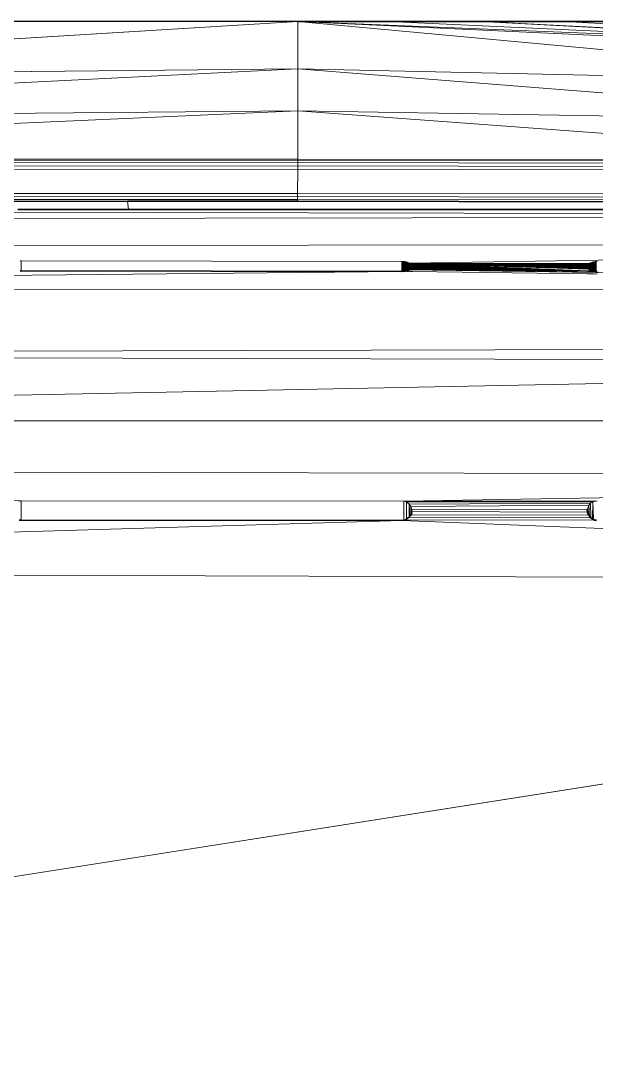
# Model space of a CAD drawing. Header units: inches. Extents: x 1 to 101, y 1 to 36.
# Drawn here: x 62.47 to 65.34, y 30.41 to 35.55 of the extents above; entities that cross this region are included whole.
import ezdxf

# ---------------------------------------------------------------- set-up
doc = ezdxf.new("R2010")
doc.units = ezdxf.units.IN
doc.header["$MEASUREMENT"] = 0
doc.layers.add('Default', color=7, linetype='Continuous')

msp = doc.modelspace()

# ---------------------------------------------------------------- linework, layer by layer
at = {"layer": 'Default', "color": 251, "lineweight": 0, "true_color": 0x4e4e4e, "transparency": 33554687}
for p, q in [((63.8477, 35.5434), (59.1807, 35.257)), ((59.9812, 35.5474), (63.8477, 35.5434))]:
    msp.add_line(p, q, dxfattribs=at).dxf.unprotected_set("ltscale", 0)
at = {"layer": 'Default', "color": 251, "lineweight": 0, "true_color": 0x4c4c4c, "transparency": 33554687}
for p, q in [((59.1807, 35.257), (63.8477, 35.5434)), ((63.8477, 35.5434), (63.8477, 35.3074)), ((63.8477, 35.3074), (63.8477, 35.5434)), ((63.8477, 35.5434), (67.2038, 35.2339)), ((63.8477, 35.3074), (59.1807, 35.257)), ((67.2038, 35.2339), (63.8477, 35.3074)), ((70.0622, 34.5734), (56.2908, 34.6049)), ((62.4521, 34.605), (63.0031, 34.605)), ((63.0031, 34.605), (68.8952, 34.6051))]:
    msp.add_line(p, q, dxfattribs=at).dxf.unprotected_set("ltscale", 0)
at = {"layer": 'Default', "color": 7, "lineweight": 35, "ltscale": 5.401311, "transparency": 33554687}
for p, q in [((63.8477, 35.5434), (59.9812, 35.5474)), ((63.8477, 35.5434), (64.3031, 35.5434)), ((64.3031, 35.5434), (64.7631, 35.5434)), ((64.7631, 35.5434), (65.1742, 35.5434)), ((65.1742, 35.5434), (65.4861, 35.5434)), ((62.9988, 34.6456), (63.8469, 34.6463)), ((63.8469, 34.6463), (67.1996, 34.6402)), ((61.0289, 34.644), (62.9988, 34.6456)), ((62.4521, 34.605), (63.0031, 34.605)), ((63.0031, 34.605), (68.8952, 34.6051)), ((62.4676, 34.2977), (62.4626, 34.2978)), ((64.3676, 34.2958), (62.4676, 34.2977)), ((64.3676, 34.2958), (64.3725, 34.2959)), ((64.3757, 34.2961), (64.3725, 34.2959)), ((64.3773, 34.2962), (64.3757, 34.2961)), ((64.3804, 34.2966), (64.3773, 34.2962)), ((64.3819, 34.2968), (64.3804, 34.2966)), ((64.3849, 34.2973), (64.3819, 34.2968)), ((64.3849, 34.2973), (64.387, 34.2977)), ((64.387, 34.2977), (64.3892, 34.2982)), ((64.3892, 34.2982), (64.3906, 34.2985)), ((64.3906, 34.2985), (64.3933, 34.2993)), ((64.3933, 34.2993), (64.3946, 34.2997)), ((64.3946, 34.2997), (64.3971, 34.3005)), ((64.3971, 34.3005), (64.3983, 34.301)), ((64.3983, 34.301), (64.4007, 34.302)), ((64.4023, 34.3028), (64.4007, 34.302)), ((64.4023, 34.3028), (64.404, 34.3036)), ((64.404, 34.3036), (64.405, 34.3041)), ((64.405, 34.3041), (64.407, 34.3053)), ((64.407, 34.3053), (64.4079, 34.3059)), ((64.4079, 34.3059), (64.4097, 34.3072)), ((64.4097, 34.3072), (64.412, 34.3091)), ((64.412, 34.3091), (64.4139, 34.3113)), ((64.4139, 34.3113), (64.4155, 34.3135)), ((64.4155, 34.3135), (64.4166, 34.3158)), ((64.4166, 34.3158), (64.4173, 34.3181)), ((64.4166, 34.2968), (64.4176, 34.2951)), ((64.4173, 34.3181), (64.4176, 34.3206)), ((65.2926, 34.3197), (65.2928, 34.3172)), ((65.2928, 34.3172), (65.2932, 34.3156)), ((65.2932, 34.3156), (65.2942, 34.3133)), ((65.2942, 34.2997), (65.2932, 34.2969)), ((65.2932, 34.2969), (65.2942, 34.2958)), ((65.2942, 34.2958), (65.2932, 34.2948)), ((65.2942, 34.3133), (65.2956, 34.3111)), ((65.2956, 34.3111), (65.2974, 34.3089)), ((65.2974, 34.3089), (65.2996, 34.3069)), ((65.2996, 34.3069), (65.3005, 34.3062)), ((65.3005, 34.3062), (65.3022, 34.305)), ((65.3022, 34.305), (65.3031, 34.3044)), ((65.3031, 34.3044), (65.3051, 34.3032)), ((65.3051, 34.3032), (65.3061, 34.3026)), ((65.3061, 34.3026), (65.3083, 34.3015)), ((65.3083, 34.3015), (65.3094, 34.301)), ((65.3094, 34.301), (65.3118, 34.3)), ((65.3118, 34.3), (65.313, 34.2996)), ((65.313, 34.2996), (65.3156, 34.2987)), ((65.3156, 34.2987), (65.3169, 34.2983)), ((65.3169, 34.2983), (65.3196, 34.2976)), ((65.3196, 34.2976), (65.321, 34.2972)), ((65.321, 34.2972), (65.3238, 34.2966)), ((65.3238, 34.2966), (65.3253, 34.2963)), ((65.3253, 34.2963), (65.3282, 34.2958)), ((65.3282, 34.2958), (65.3298, 34.2956)), ((65.3298, 34.2956), (65.3329, 34.2952)), ((65.3329, 34.2952), (65.3344, 34.2951)), ((65.3344, 34.2951), (65.3376, 34.2949)), ((65.3376, 34.2949), (65.3416, 34.2948)), ((65.2932, 34.2843), (65.2932, 34.2829)), ((65.2932, 33.0936), (65.2928, 33.1063)), ((62.4676, 33.0531), (62.4579, 33.0531)), ((64.3676, 33.0525), (62.4676, 33.0531)), ((64.3773, 33.0542), (64.3676, 33.0525)), ((64.3849, 33.0555), (64.3773, 33.0542)), ((64.3906, 33.0592), (64.3849, 33.0555)), ((64.3942, 33.0615), (64.3906, 33.0592)), ((64.3942, 33.0615), (64.4042, 33.0681)), ((64.408, 33.0733), (64.4042, 33.0681)), ((64.408, 33.0733), (64.412, 33.0789)), ((64.4129, 33.082), (64.412, 33.0789)), ((64.4169, 33.0952), (64.4129, 33.082)), ((64.4169, 33.0952), (64.4169, 33.0966)), ((65.2974, 33.0801), (65.2932, 33.0936)), ((65.2999, 33.0771), (65.2974, 33.0801)), ((65.3029, 33.0731), (65.2999, 33.0771)), ((65.3083, 33.0658), (65.3029, 33.0731)), ((65.3102, 33.0647), (65.3083, 33.0658)), ((65.3188, 33.0597), (65.3102, 33.0647)), ((65.3199, 33.0591), (65.3188, 33.0597)), ((65.3235, 33.0571), (65.3199, 33.0591)), ((65.3282, 33.0544), (65.3235, 33.0571)), ((65.3329, 33.0532), (65.3282, 33.0544)), ((65.3386, 33.0532), (65.3329, 33.0532))]:
    msp.add_line(p, q, dxfattribs=at)
at = {"layer": 'Default', "color": 251, "lineweight": 0, "true_color": 0x4a4a4a, "transparency": 33554687}
for p, q in [((67.4329, 35.3965), (63.8477, 35.5434)), ((63.8477, 35.5434), (64.3031, 35.5434)), ((67.2038, 35.2339), (63.8477, 35.5434)), ((63.8477, 35.5434), (67.2026, 35.3867)), ((64.3031, 35.5434), (67.4329, 35.3965))]:
    msp.add_line(p, q, dxfattribs=at).dxf.unprotected_set("ltscale", 0)
at = {"layer": 'Default', "color": 251, "lineweight": 0, "true_color": 0x4f4f4f, "transparency": 33554687}
for p, q in [((67.2026, 35.3867), (63.8477, 35.5434)), ((63.8477, 35.5434), (67.4329, 35.3965)), ((64.3031, 35.5434), (64.7631, 35.5434)), ((67.4329, 35.3965), (64.3031, 35.5434)), ((64.7631, 35.5434), (67.6656, 35.3965)), ((67.4329, 35.3965), (64.7631, 35.5434)), ((64.7631, 35.5434), (67.4329, 35.3965))]:
    msp.add_line(p, q, dxfattribs=at).dxf.unprotected_set("ltscale", 0)
at = {"layer": 'Default', "color": 7, "lineweight": 15, "ltscale": 5.401311, "transparency": 33554687}
for p, q in [((67.2026, 35.3867), (63.8477, 35.5434)), ((63.8477, 35.3074), (63.8477, 35.5434)), ((67.4329, 35.3965), (64.3031, 35.5434)), ((67.6656, 35.3965), (64.7631, 35.5434)), ((67.8737, 35.3965), (65.1742, 35.5434)), ((63.8477, 35.3074), (59.1807, 35.257)), ((63.8477, 35.3074), (67.2038, 35.2339)), ((63.8477, 35.0977), (63.8477, 35.3074)), ((58.7805, 35.0519), (63.8477, 35.0977)), ((67.2045, 35.0396), (63.8477, 35.0977)), ((63.8477, 34.8561), (63.8477, 35.0977)), ((63.8477, 34.8561), (58.3899, 34.8517)), ((67.2051, 34.8501), (63.8477, 34.8561)), ((63.8477, 34.8561), (63.8477, 34.8507)), ((58.3807, 34.8021), (63.8476, 34.8052)), ((63.8476, 34.8222), (58.3812, 34.8189)), ((63.8477, 34.8387), (58.3832, 34.8352)), ((63.8477, 34.8507), (58.3864, 34.8468)), ((63.8471, 34.6849), (63.8476, 34.8052)), ((63.8476, 34.8222), (63.8477, 34.8387)), ((63.8476, 34.8052), (63.8476, 34.8222)), ((63.8476, 34.8222), (67.2044, 34.8173)), ((63.8476, 34.8052), (67.204, 34.8005)), ((63.8477, 34.8387), (63.8477, 34.8507)), ((63.8477, 34.8507), (67.2051, 34.8452)), ((63.8477, 34.8387), (67.2048, 34.8336)), ((63.8471, 34.6849), (58.3819, 34.6817)), ((63.8471, 34.6689), (58.3827, 34.6656)), ((63.847, 34.6551), (58.385, 34.6516)), ((63.847, 34.6551), (63.8469, 34.6463)), ((63.8469, 34.6463), (67.1997, 34.6415)), ((63.8471, 34.6689), (63.847, 34.6551)), ((63.847, 34.6551), (67.1999, 34.6499)), ((67.2008, 34.6801), (63.8471, 34.6849)), ((63.8471, 34.6849), (63.8471, 34.6689)), ((63.8471, 34.6689), (67.2004, 34.664)), ((63.0031, 34.605), (62.9988, 34.6456)), ((70.0622, 34.5734), (55.9805, 34.5482)), ((70.8412, 34.4359), (55.9805, 34.4152)), ((70.8412, 34.4359), (64.405, 34.3371)), ((62.4676, 34.3488), (62.4626, 34.3487)), ((62.4676, 34.2977), (62.4676, 34.3488)), ((62.4676, 34.3488), (64.3676, 34.3456)), ((64.3725, 34.3454), (64.3676, 34.3456)), ((64.3676, 34.3456), (64.3676, 34.2958)), ((64.3773, 34.3451), (64.3725, 34.3454)), ((64.3725, 34.3454), (64.3725, 34.2959)), ((64.3819, 34.3445), (64.3773, 34.3451)), ((64.3773, 34.3451), (64.3773, 34.2962)), ((64.3871, 34.3435), (64.3819, 34.3445)), ((64.3819, 34.3445), (64.3819, 34.2968)), ((64.3871, 34.3435), (64.387, 34.2977)), ((64.3906, 34.3427), (64.3871, 34.3435)), ((64.3946, 34.3415), (64.3906, 34.3427)), ((64.3906, 34.3427), (64.3906, 34.2985)), ((64.3983, 34.3402), (64.3946, 34.3415)), ((64.3946, 34.3415), (64.3946, 34.2997)), ((64.4018, 34.3387), (64.3983, 34.3402)), ((64.3983, 34.3402), (64.3983, 34.301)), ((64.405, 34.3371), (64.4018, 34.3387)), ((64.4018, 34.3387), (64.4023, 34.3028)), ((65.3094, 34.3383), (65.3061, 34.3367)), ((65.313, 34.3397), (65.3094, 34.3383)), ((65.3094, 34.3383), (65.3094, 34.301)), ((65.3169, 34.341), (65.313, 34.3397)), ((65.313, 34.3397), (65.313, 34.2996)), ((65.3169, 34.341), (65.321, 34.3421)), ((65.3169, 34.2983), (65.3169, 34.341)), ((65.321, 34.3421), (65.3253, 34.343)), ((65.321, 34.3421), (65.321, 34.2972)), ((65.3253, 34.3415), (65.321, 34.3421)), ((65.3253, 34.343), (65.3298, 34.3437)), ((65.3298, 34.3437), (65.3253, 34.3415)), ((65.3298, 34.3421), (65.3253, 34.343)), ((65.3253, 34.3415), (65.3253, 34.2963)), ((65.3298, 34.3437), (65.3344, 34.3442)), ((65.3344, 34.3442), (65.3298, 34.3421)), ((65.3344, 34.3426), (65.3298, 34.3421)), ((65.3298, 34.3421), (65.3298, 34.2956)), ((65.3344, 34.3442), (65.3376, 34.3444)), ((65.3376, 34.3444), (65.3344, 34.3426)), ((65.3344, 34.3426), (65.3376, 34.3428)), ((65.3344, 34.3426), (65.3344, 34.2951)), ((65.3376, 34.3444), (65.3426, 34.3445)), ((65.3376, 34.3428), (65.3426, 34.3445)), ((65.3376, 34.3428), (65.3376, 34.2949)), ((64.3892, 34.2982), (64.3933, 34.2954)), ((64.3906, 34.2985), (64.3933, 34.2972)), ((64.3933, 34.2972), (64.3933, 34.2954)), ((64.3971, 34.2969), (64.3933, 34.2972)), ((64.3933, 34.2954), (64.3971, 34.2969)), ((64.3971, 34.2954), (64.3933, 34.2954)), ((64.3971, 34.2954), (64.4007, 34.297)), ((64.3971, 34.2969), (64.4007, 34.297)), ((64.3971, 34.2969), (64.3971, 34.2954)), ((64.4007, 34.2955), (64.3971, 34.2954)), ((64.4007, 34.297), (64.4007, 34.2955)), ((64.4007, 34.297), (64.404, 34.2959)), ((64.404, 34.2959), (64.4007, 34.2955)), ((64.404, 34.3036), (67.2426, 34.2601)), ((64.404, 34.2959), (64.404, 34.297)), ((64.404, 34.2959), (64.407, 34.2952)), ((64.4079, 34.3353), (64.405, 34.3371)), ((64.405, 34.3371), (64.405, 34.3041)), ((65.2926, 34.3197), (64.405, 34.3371)), ((64.405, 34.3371), (65.2928, 34.3172)), ((64.405, 34.3371), (65.2928, 34.3221)), ((64.405, 34.3371), (65.2935, 34.3245)), ((64.405, 34.3371), (65.2946, 34.3268)), ((64.405, 34.3371), (65.2962, 34.329)), ((64.405, 34.3371), (65.2981, 34.3311)), ((65.3031, 34.335), (64.405, 34.3371)), ((64.405, 34.3371), (65.3005, 34.3331)), ((64.407, 34.3053), (67.2426, 34.2601)), ((64.407, 34.297), (64.407, 34.2952)), ((64.407, 34.2952), (64.4097, 34.2952)), ((64.4105, 34.3334), (64.4079, 34.3353)), ((64.4079, 34.3353), (64.4079, 34.3059)), ((65.2974, 34.3089), (64.4079, 34.3353)), ((64.4079, 34.3353), (65.2996, 34.3069)), ((64.4079, 34.3353), (65.2956, 34.3111)), ((64.4079, 34.3353), (65.3005, 34.3062)), ((65.2932, 34.3156), (64.4079, 34.3353)), ((64.4079, 34.3353), (65.2942, 34.3133)), ((64.4079, 34.3353), (65.2932, 34.2981)), ((65.2932, 34.2959), (64.4079, 34.3353)), ((64.412, 34.3091), (64.4097, 34.3072)), ((64.4097, 34.3072), (65.2932, 34.2948)), ((64.4097, 34.2969), (64.4097, 34.2952)), ((64.4097, 34.2952), (64.412, 34.2951)), ((64.4127, 34.3313), (64.4105, 34.3334)), ((64.4105, 34.3334), (64.4129, 34.3102)), ((64.4105, 34.3334), (65.2932, 34.2959)), ((64.4129, 34.3102), (64.412, 34.3091)), ((64.412, 34.3091), (65.2932, 34.2948)), ((64.412, 34.2969), (64.412, 34.2951)), ((64.412, 34.2951), (64.4139, 34.2953)), ((64.4145, 34.3292), (64.4127, 34.3313)), ((64.4127, 34.3313), (64.4145, 34.3281)), ((65.2932, 34.2959), (64.4127, 34.3313)), ((64.4129, 34.3102), (64.4139, 34.3113)), ((64.4155, 34.3135), (64.4139, 34.3113)), ((65.2932, 34.2948), (64.4139, 34.3113)), ((64.4139, 34.2969), (64.4139, 34.2953)), ((64.4139, 34.2953), (64.4155, 34.2953)), ((64.4159, 34.3269), (64.4145, 34.3292)), ((64.4145, 34.3292), (65.2932, 34.2959)), ((64.4145, 34.3281), (64.4159, 34.3269)), ((64.4155, 34.3135), (65.2932, 34.2948)), ((64.4155, 34.2953), (64.4166, 34.2968)), ((64.4155, 34.2953), (64.4166, 34.2952)), ((64.4169, 34.3246), (64.4159, 34.3269)), ((64.4159, 34.3269), (64.4169, 34.3246)), ((65.2932, 34.2959), (64.4159, 34.3269)), ((64.4173, 34.3181), (64.4166, 34.3158)), ((64.4166, 34.3158), (65.2932, 34.2948)), ((64.4166, 34.2968), (64.4166, 34.2952)), ((64.4166, 34.2952), (64.4176, 34.2951)), ((64.4173, 34.323), (64.4169, 34.3246)), ((64.4169, 34.3246), (65.2932, 34.2959)), ((64.4176, 34.3206), (64.4173, 34.323)), ((65.2932, 34.2948), (64.4173, 34.323)), ((65.2932, 34.2948), (64.4173, 34.3181)), ((64.4176, 34.3206), (65.2932, 34.2948)), ((64.4176, 34.2951), (65.2932, 34.2829)), ((65.2928, 34.3221), (65.2926, 34.3197)), ((65.2935, 34.3245), (65.2928, 34.3221)), ((65.2932, 34.2981), (65.2942, 34.2981)), ((65.2942, 34.2981), (65.2932, 34.2969)), ((65.2932, 34.2959), (65.2942, 34.2948)), ((65.2932, 34.2948), (65.2942, 34.2948)), ((65.2946, 34.3268), (65.2935, 34.3245)), ((65.2946, 34.3257), (65.2935, 34.3245)), ((65.2942, 34.2997), (65.2942, 34.2981)), ((65.2942, 34.2981), (65.2956, 34.2958)), ((65.2942, 34.2958), (65.2956, 34.2968)), ((65.2942, 34.2948), (65.2942, 34.2958)), ((65.2942, 34.2958), (65.2956, 34.2948)), ((65.2942, 34.2948), (65.2956, 34.2948)), ((65.2962, 34.329), (65.2946, 34.3268)), ((65.2962, 34.329), (65.2946, 34.3257)), ((65.2956, 34.2968), (65.2956, 34.2997)), ((65.2956, 34.2997), (65.2974, 34.2968)), ((65.2956, 34.2958), (65.2974, 34.2968)), ((65.2956, 34.2948), (65.2974, 34.2947)), ((65.2981, 34.3311), (65.2962, 34.329)), ((65.2981, 34.3311), (65.2974, 34.3089)), ((65.2974, 34.2968), (65.2996, 34.2957)), ((65.2974, 34.2947), (65.2974, 34.2968)), ((65.2974, 34.2947), (65.2996, 34.2957)), ((65.2974, 34.2947), (65.2996, 34.2947)), ((65.3005, 34.3331), (65.2981, 34.3311)), ((65.3022, 34.2993), (65.2996, 34.2957)), ((65.2996, 34.2957), (65.3022, 34.2958)), ((65.2996, 34.2957), (65.2996, 34.2947)), ((65.2996, 34.2957), (65.3022, 34.2947)), ((65.2996, 34.2947), (65.3022, 34.2947)), ((65.3031, 34.335), (65.3005, 34.3331)), ((65.3005, 34.3331), (65.3005, 34.3062)), ((65.3051, 34.2957), (65.3022, 34.2993)), ((65.3022, 34.2993), (65.3022, 34.2958)), ((65.3022, 34.2958), (65.3022, 34.2947)), ((65.3022, 34.2958), (65.3051, 34.2957)), ((65.3022, 34.2947), (65.3051, 34.2946)), ((65.3061, 34.3367), (65.3031, 34.335)), ((65.3031, 34.335), (65.3031, 34.3044)), ((65.3051, 34.2957), (65.3083, 34.2968)), ((65.3051, 34.2957), (65.3051, 34.2946)), ((65.3051, 34.2946), (65.3083, 34.2946)), ((65.3061, 34.3367), (65.3061, 34.3026)), ((65.3083, 34.299), (65.3094, 34.301)), ((65.3083, 34.299), (65.3083, 34.2968)), ((65.3083, 34.2946), (65.3083, 34.2968)), ((65.3083, 34.2946), (65.3118, 34.2956)), ((65.3083, 34.2946), (65.3118, 34.2945)), ((65.3118, 34.3), (65.3118, 34.2956)), ((65.3118, 34.2956), (65.3156, 34.297)), ((65.3118, 34.2956), (65.3118, 34.2945)), ((65.3118, 34.2945), (65.3156, 34.2955)), ((65.3118, 34.2945), (65.3156, 34.2945)), ((65.3156, 34.297), (65.3156, 34.2987)), ((65.3156, 34.297), (65.3169, 34.2983)), ((65.3156, 34.297), (65.3156, 34.2945)), ((65.3156, 34.2955), (65.3196, 34.2944)), ((65.3156, 34.2945), (65.3196, 34.2944)), ((65.3196, 34.2976), (65.3196, 34.2944)), ((65.3196, 34.2944), (65.3238, 34.2966)), ((65.2932, 34.2843), (65.2942, 34.2829)), ((65.2932, 34.2829), (65.2942, 34.2829)), ((65.2942, 34.2829), (65.2956, 34.2829)), ((65.2956, 34.2843), (65.2956, 34.2829)), ((65.2956, 34.2829), (65.2974, 34.2829)), ((65.2974, 34.2842), (65.2974, 34.2829)), ((65.2974, 34.2829), (65.2996, 34.2829)), ((65.2996, 34.2842), (65.2996, 34.2829)), ((65.2996, 34.2829), (65.3022, 34.2827)), ((65.3022, 34.2842), (65.3022, 34.2827)), ((65.3022, 34.2827), (65.3051, 34.2828)), ((65.3051, 34.2841), (65.3051, 34.2828)), ((65.3051, 34.2828), (65.3083, 34.2826)), ((65.3083, 34.2841), (65.3083, 34.2826)), ((65.3083, 34.2826), (65.3118, 34.2827)), ((65.3118, 34.284), (65.3118, 34.2827)), ((65.3118, 34.2827), (65.3156, 34.2826)), ((65.3156, 34.284), (65.3156, 34.2826)), ((65.3156, 34.2826), (65.3196, 34.2826)), ((65.3196, 34.2839), (65.3196, 34.2826)), ((65.3196, 34.2826), (65.3238, 34.2825)), ((65.3238, 34.2839), (65.3238, 34.2825)), ((65.3238, 34.2825), (65.3282, 34.2823)), ((65.3282, 34.2838), (65.3282, 34.2823)), ((65.3282, 34.2823), (65.3329, 34.2837)), ((65.3329, 34.2837), (65.3376, 34.2837)), ((65.3329, 34.2837), (65.3329, 34.2824)), ((65.3376, 34.2837), (65.3426, 34.2823)), ((65.3376, 34.2837), (65.3376, 34.2823)), ((55.9805, 34.2074), (70.8412, 34.2049)), ((70.8412, 33.9202), (55.9805, 33.88)), ((70.8413, 33.8429), (55.9805, 33.88)), ((55.9805, 33.5503), (71.7862, 33.5495)), ((71.7862, 33.2755), (55.9805, 33.3047)), ((62.4676, 33.1498), (55.9805, 33.3047)), ((71.7862, 33.2755), (64.3773, 33.1493)), ((62.4548, 33.1482), (62.4676, 33.1498)), ((62.4676, 33.1498), (62.4676, 33.0531)), ((62.4676, 33.1498), (64.3773, 33.1493)), ((64.3773, 33.1493), (65.3426, 33.1504)), ((64.3773, 33.1493), (64.3773, 33.0542)), ((64.3773, 33.1493), (64.3906, 33.1448)), ((65.321, 33.1456), (64.3906, 33.1448)), ((64.3906, 33.1448), (64.3906, 33.0592)), ((64.3906, 33.1448), (64.4047, 33.1337)), ((64.4042, 33.0681), (64.4047, 33.1337)), ((65.3094, 33.1381), (64.4047, 33.1337)), ((64.4047, 33.1337), (64.4127, 33.1225)), ((64.4047, 33.1337), (64.408, 33.0733)), ((65.3003, 33.1279), (64.4127, 33.1225)), ((64.4127, 33.1225), (64.4129, 33.082)), ((64.4127, 33.1225), (64.4169, 33.1093)), ((64.4169, 33.1093), (64.4169, 33.0966)), ((65.2928, 33.1063), (64.4169, 33.1093)), ((65.3001, 33.1268), (65.2928, 33.1063)), ((65.2999, 33.0771), (65.3001, 33.1268)), ((65.3001, 33.1268), (65.3003, 33.1279)), ((65.3001, 33.1268), (65.3029, 33.0731)), ((65.3003, 33.1279), (65.3094, 33.1381)), ((65.3094, 33.1381), (65.321, 33.1456)), ((65.3094, 33.1381), (65.3102, 33.0647)), ((65.321, 33.1456), (65.3188, 33.0597)), ((65.321, 33.1456), (65.3199, 33.0591)), ((65.321, 33.1456), (65.3426, 33.1504)), ((65.3235, 33.0571), (65.321, 33.1456)), ((64.3676, 33.0525), (71.7862, 32.7486)), ((64.3849, 33.0555), (65.3282, 33.0544)), ((65.3083, 33.0658), (64.4042, 33.0681)), ((64.4173, 33.0789), (64.412, 33.0789)), ((65.2932, 33.0936), (64.4169, 33.0966)), ((65.2974, 33.0801), (64.4173, 33.0789)), ((55.9805, 32.7991), (71.7862, 32.7486))]:
    msp.add_line(p, q, dxfattribs=at)
at = {"layer": 'Default', "color": 251, "lineweight": 0, "true_color": 0x6d6d6d, "transparency": 33554687}
for p, q in [((64.7631, 35.5434), (65.1742, 35.5434)), ((67.6656, 35.3965), (64.7631, 35.5434)), ((65.1742, 35.5434), (67.8737, 35.3965)), ((67.6656, 35.3965), (65.1742, 35.5434)), ((65.1742, 35.5434), (67.6656, 35.3965))]:
    msp.add_line(p, q, dxfattribs=at).dxf.unprotected_set("ltscale", 0)
at = {"layer": 'Default', "color": 49, "lineweight": 0, "true_color": 0x474747, "transparency": 33554687}
for p, q in [((65.1742, 35.5434), (65.4861, 35.5434)), ((67.8737, 35.3965), (65.1742, 35.5434))]:
    msp.add_line(p, q, dxfattribs=at).dxf.unprotected_set("ltscale", 0)
at = {"layer": 'Default', "color": 251, "lineweight": 0, "true_color": 0x525252, "transparency": 33554687}
for p, q in [((63.8477, 35.3074), (58.7805, 35.0519)), ((59.1807, 35.257), (63.8477, 35.3074)), ((63.8477, 35.3074), (67.2038, 35.2339)), ((67.2045, 35.0396), (63.8477, 35.3074)), ((63.8477, 35.0977), (58.3899, 34.8517)), ((58.7805, 35.0519), (63.8477, 35.0977)), ((67.2051, 34.8501), (63.8477, 35.0977)), ((63.8477, 35.0977), (67.2045, 35.0396))]:
    msp.add_line(p, q, dxfattribs=at).dxf.unprotected_set("ltscale", 0)
at = {"layer": 'Default', "color": 251, "lineweight": 0, "true_color": 0x535353, "transparency": 33554687}
for p, q in [((58.7805, 35.0519), (63.8477, 35.3074)), ((63.8477, 35.0977), (63.8477, 35.3074)), ((63.8477, 35.3074), (67.2045, 35.0396)), ((63.8477, 35.3074), (63.8477, 35.0977)), ((63.8477, 35.0977), (58.7805, 35.0519)), ((67.2045, 35.0396), (63.8477, 35.0977))]:
    msp.add_line(p, q, dxfattribs=at).dxf.unprotected_set("ltscale", 0)
at = {"layer": 'Default', "color": 251, "lineweight": 0, "true_color": 0x565656, "transparency": 33554687}
for p, q in [((58.3899, 34.8517), (63.8477, 35.0977)), ((63.8477, 34.8561), (63.8477, 35.0977)), ((63.8477, 35.0977), (67.2051, 34.8501)), ((63.8477, 35.0977), (63.8477, 34.8561)), ((63.8477, 34.8561), (58.3899, 34.8517)), ((58.3899, 34.8517), (63.8477, 34.8561)), ((67.2051, 34.8501), (63.8477, 34.8561)), ((63.8477, 34.8561), (63.8477, 34.8507)), ((63.8477, 34.8507), (58.3864, 34.8468))]:
    msp.add_line(p, q, dxfattribs=at).dxf.unprotected_set("ltscale", 0)
at = {"layer": 'Default', "color": 250, "lineweight": 0, "true_color": 0x2e2e2e, "transparency": 33554687}
for p, q in [((63.8477, 34.8507), (63.8477, 34.8561)), ((63.8477, 34.8561), (67.2051, 34.8501)), ((63.8476, 34.8222), (63.8477, 34.8387)), ((63.8476, 34.8052), (63.8476, 34.8222)), ((63.8476, 34.8222), (67.2044, 34.8173)), ((67.2044, 34.8173), (63.8476, 34.8222)), ((67.204, 34.8005), (63.8476, 34.8052)), ((67.2051, 34.8452), (63.8477, 34.8507)), ((63.8477, 34.8387), (67.2048, 34.8336)), ((58.3819, 34.6817), (63.8471, 34.6849)), ((63.8471, 34.6689), (58.3827, 34.6656)), ((63.8471, 34.6849), (63.8471, 34.6689))]:
    msp.add_line(p, q, dxfattribs=at).dxf.unprotected_set("ltscale", 0)
at = {"layer": 'Default', "color": 9, "lineweight": 0, "true_color": 0xcbcbcb, "transparency": 33554687}
for p, q in [((58.3807, 34.8021), (63.8476, 34.8052)), ((63.8471, 34.6849), (63.8476, 34.8052)), ((63.8476, 34.8052), (63.8471, 34.6849)), ((63.8476, 34.8052), (67.204, 34.8005)), ((63.8471, 34.6849), (58.3819, 34.6817)), ((67.2008, 34.6801), (63.8471, 34.6849)), ((55.9805, 32.7991), (71.7862, 32.7486)), ((55.9964, 30.2588), (71.7862, 32.7486)), ((71.7862, 32.7486), (55.9964, 30.2588))]:
    msp.add_line(p, q, dxfattribs=at).dxf.unprotected_set("ltscale", 0)
at = {"layer": 'Default', "color": 250, "lineweight": 0, "true_color": 0x2c2c2c, "transparency": 33554687}
for p, q in [((63.8476, 34.8052), (58.3807, 34.8021)), ((58.3812, 34.8189), (63.8476, 34.8222)), ((63.8476, 34.8222), (58.3812, 34.8189)), ((63.8477, 34.8387), (58.3832, 34.8352)), ((58.3832, 34.8352), (63.8477, 34.8387)), ((58.3864, 34.8468), (63.8477, 34.8507)), ((63.8477, 34.8387), (63.8476, 34.8222)), ((63.8476, 34.8222), (63.8476, 34.8052)), ((63.8477, 34.8507), (63.8477, 34.8387)), ((63.8471, 34.6849), (67.2008, 34.6801)), ((63.8471, 34.6689), (63.8471, 34.6849)), ((67.2004, 34.664), (63.8471, 34.6689))]:
    msp.add_line(p, q, dxfattribs=at).dxf.unprotected_set("ltscale", 0)
at = {"layer": 'Default', "color": 9, "lineweight": 0, "true_color": 0xbdbdbd, "transparency": 33554687}
for p, q in [((63.8477, 34.8387), (63.8477, 34.8507)), ((63.8477, 34.8507), (67.2051, 34.8452)), ((67.2048, 34.8336), (63.8477, 34.8387))]:
    msp.add_line(p, q, dxfattribs=at).dxf.unprotected_set("ltscale", 0)
at = {"layer": 'Default', "color": 9, "lineweight": 0, "true_color": 0xc6c6c6, "transparency": 33554687}
for p, q in [((58.3827, 34.6656), (63.8471, 34.6689)), ((63.847, 34.6551), (58.385, 34.6516)), ((63.8471, 34.6689), (63.847, 34.6551)), ((63.847, 34.6551), (63.8471, 34.6689)), ((67.1999, 34.6499), (63.847, 34.6551)), ((63.8471, 34.6689), (67.2004, 34.664))]:
    msp.add_line(p, q, dxfattribs=at).dxf.unprotected_set("ltscale", 0)
at = {"layer": 'Default', "color": 253, "lineweight": 0, "true_color": 0xacacac, "transparency": 33554687}
for p, q in [((58.385, 34.6516), (63.847, 34.6551)), ((63.8469, 34.6463), (62.9988, 34.6456)), ((63.847, 34.6551), (63.8469, 34.6463)), ((63.8469, 34.6463), (63.847, 34.6551)), ((67.1997, 34.6415), (63.8469, 34.6463)), ((63.847, 34.6551), (67.1999, 34.6499)), ((62.9988, 34.6456), (61.0289, 34.644))]:
    msp.add_line(p, q, dxfattribs=at).dxf.unprotected_set("ltscale", 0)
at = {"layer": 'Default', "color": 251, "lineweight": 0, "true_color": 0x575757, "transparency": 33554687}
for p, q in [((62.9988, 34.6456), (63.8469, 34.6463)), ((63.8469, 34.6463), (67.1996, 34.6402)), ((61.0289, 34.644), (62.9988, 34.6456)), ((63.0031, 34.605), (62.4521, 34.605)), ((63.0031, 34.605), (62.9988, 34.6456)), ((62.9988, 34.6456), (63.0031, 34.605)), ((68.8952, 34.6051), (63.0031, 34.605))]:
    msp.add_line(p, q, dxfattribs=at).dxf.unprotected_set("ltscale", 0)
at = {"layer": 'Default', "color": 251, "lineweight": 0, "true_color": 0x545454, "transparency": 33554687}
for p, q in [((56.2908, 34.6049), (70.0622, 34.5734)), ((70.0622, 34.5734), (55.9805, 34.5482))]:
    msp.add_line(p, q, dxfattribs=at).dxf.unprotected_set("ltscale", 0)
at = {"layer": 'Default', "color": 8, "lineweight": 0, "true_color": 0x717171, "transparency": 33554687}
for p, q in [((55.9805, 34.5482), (70.0622, 34.5734)), ((70.8412, 34.4359), (55.9805, 34.4152))]:
    msp.add_line(p, q, dxfattribs=at).dxf.unprotected_set("ltscale", 0)
at = {"layer": 'Default', "color": 252, "lineweight": 0, "true_color": 0x8a8a8a, "transparency": 33554687}
for p, q in [((55.9805, 34.4152), (70.8412, 34.4359)), ((70.8412, 34.4359), (64.405, 34.3371)), ((62.4676, 34.3488), (62.4626, 34.3487)), ((64.3676, 34.3456), (62.4676, 34.3488)), ((64.3725, 34.3454), (64.3676, 34.3456)), ((64.3773, 34.3451), (64.3725, 34.3454)), ((64.3819, 34.3445), (64.3773, 34.3451)), ((64.3871, 34.3435), (64.3819, 34.3445)), ((64.3906, 34.3427), (64.3871, 34.3435)), ((64.3946, 34.3415), (64.3906, 34.3427)), ((64.3983, 34.3402), (64.3946, 34.3415)), ((64.4018, 34.3387), (64.3983, 34.3402)), ((64.405, 34.3371), (64.4018, 34.3387))]:
    msp.add_line(p, q, dxfattribs=at).dxf.unprotected_set("ltscale", 0)
at = {"layer": 'Default', "color": 252, "lineweight": 0, "true_color": 0x878787, "transparency": 33554687}
for p, q in [((64.405, 34.3371), (70.8412, 34.4359)), ((65.3094, 34.3383), (65.3061, 34.3367)), ((65.313, 34.3397), (65.3094, 34.3383)), ((65.3169, 34.341), (65.313, 34.3397)), ((65.321, 34.3421), (65.3169, 34.341)), ((65.3253, 34.343), (65.321, 34.3421)), ((65.3298, 34.3437), (65.3253, 34.343)), ((65.3344, 34.3442), (65.3298, 34.3437)), ((65.3376, 34.3444), (65.3344, 34.3442)), ((65.3426, 34.3445), (65.3376, 34.3444)), ((65.3031, 34.335), (64.405, 34.3371)), ((65.3061, 34.3367), (65.3031, 34.335))]:
    msp.add_line(p, q, dxfattribs=at).dxf.unprotected_set("ltscale", 0)
at = {"layer": 'Default', "color": 253, "lineweight": 0, "true_color": 0xb6b6b6, "transparency": 33554687}
for p, q in [((62.4676, 34.2977), (62.4676, 34.3488)), ((62.4676, 34.3488), (64.3676, 34.3456)), ((64.3676, 34.3456), (64.3676, 34.2958)), ((64.3676, 34.2958), (62.4676, 34.2977))]:
    msp.add_line(p, q, dxfattribs=at).dxf.unprotected_set("ltscale", 0)
at = {"layer": 'Default', "color": 8, "lineweight": 0, "true_color": 0x818181, "transparency": 33554687}
for p, q in [((55.9805, 34.2074), (64.3676, 34.2958)), ((64.3676, 34.2958), (55.9805, 34.2074)), ((62.4626, 34.2978), (62.4676, 34.2977)), ((62.4676, 34.2977), (64.3676, 34.2958)), ((64.3676, 34.2958), (64.3725, 34.2959)), ((64.3725, 34.2959), (64.3757, 34.2961)), ((64.3757, 34.2961), (64.3773, 34.2962)), ((64.3773, 34.2962), (64.3804, 34.2966)), ((64.3804, 34.2966), (64.3819, 34.2968)), ((64.3819, 34.2968), (64.3849, 34.2973)), ((64.3849, 34.2973), (64.387, 34.2977)), ((64.387, 34.2977), (64.3892, 34.2982)), ((64.3892, 34.2982), (64.3933, 34.2954)), ((64.3933, 34.2954), (64.3971, 34.2954)), ((64.3971, 34.2954), (64.4007, 34.2955)), ((64.4007, 34.2955), (64.404, 34.2959)), ((64.404, 34.2959), (64.407, 34.2952)), ((64.407, 34.3053), (64.4079, 34.3059)), ((67.2426, 34.2601), (64.407, 34.3053)), ((64.407, 34.2952), (64.4097, 34.2952)), ((64.4079, 34.3059), (64.4097, 34.3072)), ((64.4097, 34.3072), (65.2932, 34.2948)), ((64.4097, 34.2952), (64.412, 34.2951)), ((64.412, 34.2951), (64.4139, 34.2953)), ((64.4139, 34.2953), (64.4155, 34.2953)), ((64.4155, 34.2953), (64.4166, 34.2952)), ((64.4166, 34.2952), (64.4176, 34.2951)), ((64.4176, 34.2951), (65.2932, 34.2829)), ((65.2932, 34.2948), (65.2942, 34.2948)), ((65.2942, 34.2948), (65.2956, 34.2948)), ((65.2956, 34.2948), (65.2974, 34.2947)), ((65.2974, 34.2947), (65.2996, 34.2947)), ((65.2996, 34.2947), (65.3022, 34.2947)), ((65.3022, 34.2947), (65.3051, 34.2946)), ((65.3051, 34.2946), (65.3083, 34.2946)), ((65.3083, 34.2946), (65.3118, 34.2945)), ((65.3118, 34.2945), (65.3156, 34.2945)), ((65.3156, 34.2945), (65.3196, 34.2944)), ((65.3196, 34.2944), (65.3238, 34.2966)), ((65.3238, 34.2966), (65.3253, 34.2963)), ((65.3253, 34.2963), (65.3282, 34.2958)), ((65.3282, 34.2958), (65.3298, 34.2956)), ((65.3298, 34.2956), (65.3329, 34.2952)), ((65.3329, 34.2952), (65.3344, 34.2951)), ((65.3344, 34.2951), (65.3376, 34.2949)), ((65.3376, 34.2949), (65.3416, 34.2948)), ((65.2932, 34.2829), (65.2942, 34.2829)), ((65.2942, 34.2829), (65.2956, 34.2829)), ((65.2956, 34.2829), (65.2974, 34.2829)), ((65.2974, 34.2829), (65.2996, 34.2829)), ((65.2996, 34.2829), (65.3022, 34.2827)), ((65.3022, 34.2827), (65.3051, 34.2828)), ((65.3051, 34.2828), (65.3083, 34.2826)), ((65.3083, 34.2826), (65.3118, 34.2827)), ((65.3118, 34.2827), (65.3156, 34.2826)), ((65.3156, 34.2826), (65.3196, 34.2826)), ((65.3196, 34.2826), (65.3238, 34.2825)), ((65.3238, 34.2825), (65.3282, 34.2823)), ((65.3282, 34.2823), (65.3329, 34.2837)), ((65.3329, 34.2837), (65.3376, 34.2837)), ((65.3376, 34.2837), (65.3426, 34.2823)), ((70.8412, 34.2049), (55.9805, 34.2074))]:
    msp.add_line(p, q, dxfattribs=at).dxf.unprotected_set("ltscale", 0)
at = {"layer": 'Default', "color": 251, "lineweight": 0, "true_color": 0x6a6a6a, "transparency": 33554687}
for p, q in [((64.3906, 34.2985), (64.3933, 34.2993)), ((64.3933, 34.2972), (64.3906, 34.2985)), ((64.3933, 34.2993), (64.3946, 34.2997)), ((64.3971, 34.2969), (64.3933, 34.2972)), ((64.3946, 34.2997), (64.3971, 34.3005)), ((64.3971, 34.3005), (64.3983, 34.301)), ((64.4007, 34.297), (64.3971, 34.2969)), ((64.3983, 34.301), (64.4007, 34.302)), ((64.4007, 34.302), (64.4023, 34.3028)), ((64.404, 34.2959), (64.4007, 34.297)), ((64.4023, 34.3028), (64.404, 34.3036)), ((64.404, 34.3036), (67.2426, 34.2601)), ((64.407, 34.2952), (64.404, 34.2959)), ((64.4097, 34.2952), (64.407, 34.2952)), ((65.2932, 34.2959), (64.4079, 34.3353)), ((64.4079, 34.3353), (65.2932, 34.2981)), ((65.2932, 34.2981), (64.4079, 34.3353)), ((64.4079, 34.3353), (65.3005, 34.3062)), ((64.412, 34.2951), (64.4097, 34.2952)), ((64.4139, 34.2953), (64.412, 34.2951)), ((64.4155, 34.2953), (64.4139, 34.2953)), ((64.4166, 34.2968), (64.4155, 34.2953)), ((64.4176, 34.2951), (64.4166, 34.2968)), ((64.4173, 34.323), (64.4169, 34.3246)), ((64.4169, 34.3246), (65.2932, 34.2959)), ((65.2932, 34.2948), (64.4173, 34.323)), ((65.2932, 34.2829), (64.4176, 34.2951)), ((65.2932, 34.2969), (65.2942, 34.2997)), ((65.2942, 34.2997), (65.2932, 34.2969)), ((65.2932, 34.2981), (65.2942, 34.2981)), ((65.2942, 34.2981), (65.2932, 34.2969)), ((65.2942, 34.2981), (65.2932, 34.2981)), ((65.2932, 34.2969), (65.2942, 34.2981)), ((65.2942, 34.2958), (65.2932, 34.2969)), ((65.2932, 34.2969), (65.2942, 34.2958)), ((65.2932, 34.2959), (65.2942, 34.2948)), ((65.2942, 34.2948), (65.2932, 34.2959)), ((65.2932, 34.2948), (65.2942, 34.2958)), ((65.2942, 34.2958), (65.2932, 34.2948)), ((65.2942, 34.2948), (65.2932, 34.2948)), ((65.2942, 34.2997), (65.2942, 34.2981)), ((65.2942, 34.2981), (65.2942, 34.2997)), ((65.2942, 34.2981), (65.2956, 34.2958)), ((65.2956, 34.2958), (65.2942, 34.2981)), ((65.2956, 34.2968), (65.2942, 34.2958)), ((65.2942, 34.2958), (65.2956, 34.2968)), ((65.2942, 34.2958), (65.2942, 34.2948)), ((65.2956, 34.2948), (65.2942, 34.2958)), ((65.2974, 34.2968), (65.2956, 34.2997)), ((65.2956, 34.2997), (65.2956, 34.2968)), ((65.2956, 34.2968), (65.2956, 34.2997)), ((65.2956, 34.2997), (65.2974, 34.2968)), ((65.2956, 34.2958), (65.2974, 34.2968)), ((65.2974, 34.2968), (65.2956, 34.2958)), ((65.2974, 34.2947), (65.2956, 34.2948)), ((65.2996, 34.2957), (65.2974, 34.2968)), ((65.2974, 34.2968), (65.2974, 34.2947)), ((65.3022, 34.2993), (65.2996, 34.2957)), ((65.3005, 34.3062), (65.3022, 34.305)), ((65.3022, 34.305), (65.3031, 34.3044)), ((65.3051, 34.2957), (65.3022, 34.2993)), ((65.3031, 34.3044), (65.3051, 34.3032)), ((65.3051, 34.3032), (65.3061, 34.3026)), ((65.3083, 34.2968), (65.3051, 34.2957)), ((65.3061, 34.3026), (65.3083, 34.3015)), ((65.3083, 34.3015), (65.3094, 34.301)), ((65.3094, 34.301), (65.3083, 34.299)), ((65.3083, 34.299), (65.3083, 34.2968)), ((65.2942, 34.2829), (65.2932, 34.2843)), ((65.2932, 34.2843), (65.2932, 34.2829)), ((65.2956, 34.2829), (65.2942, 34.2829)), ((65.2974, 34.2829), (65.2956, 34.2829)), ((65.2996, 34.2829), (65.2974, 34.2829)), ((65.3022, 34.2827), (65.2996, 34.2829)), ((65.3051, 34.2828), (65.3022, 34.2827)), ((65.3083, 34.2826), (65.3051, 34.2828)), ((65.3118, 34.2827), (65.3083, 34.2826)), ((65.3156, 34.2826), (65.3118, 34.2827)), ((65.3196, 34.2826), (65.3156, 34.2826)), ((65.3238, 34.2825), (65.3196, 34.2826)), ((65.3282, 34.2823), (65.3238, 34.2825)), ((65.3329, 34.2837), (65.3282, 34.2823)), ((65.3376, 34.2837), (65.3329, 34.2837)), ((65.3426, 34.2823), (65.3376, 34.2837))]:
    msp.add_line(p, q, dxfattribs=at).dxf.unprotected_set("ltscale", 0)
at = {"layer": 'Default', "color": 253, "lineweight": 0, "true_color": 0xa4a4a4, "transparency": 33554687}
for p, q in [((55.9805, 34.2074), (70.8412, 34.2049)), ((70.8412, 33.9202), (55.9805, 33.88))]:
    msp.add_line(p, q, dxfattribs=at).dxf.unprotected_set("ltscale", 0)
at = {"layer": 'Default', "color": 253, "lineweight": 0, "true_color": 0xa9a9a9, "transparency": 33554687}
for p, q in [((55.9805, 33.88), (70.8412, 33.9202)), ((70.8413, 33.8429), (55.9805, 33.88))]:
    msp.add_line(p, q, dxfattribs=at).dxf.unprotected_set("ltscale", 0)
at = {"layer": 'Default', "color": 253, "lineweight": 0, "true_color": 0xb3b3b3, "transparency": 33554687}
for p, q in [((55.9805, 33.88), (70.8413, 33.8429)), ((70.8413, 33.8429), (55.9805, 33.5503)), ((64.4169, 33.0952), (64.4169, 33.0966)), ((64.4169, 33.0966), (65.2932, 33.0936)), ((64.4173, 33.0789), (64.4169, 33.0952)), ((65.2974, 33.0801), (64.4173, 33.0789)), ((65.2932, 33.0936), (65.2974, 33.0801))]:
    msp.add_line(p, q, dxfattribs=at).dxf.unprotected_set("ltscale", 0)
at = {"layer": 'Default', "color": 253, "lineweight": 0, "true_color": 0xb4b4b4, "transparency": 33554687}
for p, q in [((55.9805, 33.5503), (70.8413, 33.8429)), ((71.7862, 33.5495), (55.9805, 33.5503))]:
    msp.add_line(p, q, dxfattribs=at).dxf.unprotected_set("ltscale", 0)
at = {"layer": 'Default', "color": 9, "lineweight": 0, "transparency": 33554687}
for p, q in [((55.9805, 33.5503), (71.7862, 33.5495)), ((71.7862, 33.2755), (55.9805, 33.3047))]:
    msp.add_line(p, q, dxfattribs=at).dxf.unprotected_set("ltscale", 0)
at = {"layer": 'Default', "color": 9, "lineweight": 0, "true_color": 0xc7c7c7, "transparency": 33554687}
for p, q in [((55.9805, 33.3047), (71.7862, 33.2755)), ((62.4676, 33.1498), (55.9805, 33.3047)), ((55.9805, 33.3047), (62.4676, 33.1498)), ((71.7862, 33.2755), (64.3773, 33.1493)), ((64.3773, 33.1493), (71.7862, 33.2755)), ((62.4676, 33.1498), (62.4548, 33.1482)), ((64.3773, 33.1493), (62.4676, 33.1498)), ((64.3773, 33.1493), (65.3426, 33.1504)), ((65.3426, 33.1504), (64.3773, 33.1493)), ((64.3906, 33.1448), (64.3773, 33.1493)), ((65.321, 33.1456), (64.3906, 33.1448)), ((64.3906, 33.1448), (65.321, 33.1456)), ((64.4047, 33.1337), (64.3906, 33.1448)), ((64.4047, 33.1337), (65.3094, 33.1381)), ((65.3094, 33.1381), (64.4047, 33.1337)), ((64.4127, 33.1225), (64.4047, 33.1337)), ((65.3003, 33.1279), (64.4127, 33.1225)), ((64.4127, 33.1225), (65.3003, 33.1279)), ((64.4169, 33.1093), (64.4127, 33.1225)), ((64.4169, 33.0966), (64.4169, 33.1093)), ((64.4169, 33.1093), (65.2928, 33.1063)), ((65.2928, 33.1063), (64.4169, 33.1093)), ((65.3001, 33.1268), (65.2928, 33.1063)), ((65.2928, 33.1063), (65.2932, 33.0936)), ((65.3003, 33.1279), (65.3001, 33.1268)), ((65.3094, 33.1381), (65.3003, 33.1279)), ((65.321, 33.1456), (65.3094, 33.1381)), ((65.3426, 33.1504), (65.321, 33.1456)), ((64.3676, 33.0525), (55.9805, 32.7991)), ((62.4579, 33.0531), (62.4676, 33.0531)), ((62.4676, 33.0531), (64.3676, 33.0525)), ((64.4042, 33.0681), (64.408, 33.0733)), ((65.3083, 33.0658), (64.4042, 33.0681)), ((64.408, 33.0733), (64.412, 33.0789)), ((64.412, 33.0789), (64.4173, 33.0789)), ((65.2932, 33.0936), (64.4169, 33.0966)), ((64.4173, 33.0789), (65.2974, 33.0801)), ((65.2974, 33.0801), (65.2999, 33.0771)), ((65.2999, 33.0771), (65.3029, 33.0731)), ((65.3029, 33.0731), (65.3083, 33.0658))]:
    msp.add_line(p, q, dxfattribs=at).dxf.unprotected_set("ltscale", 0)
at = {"layer": 'Default', "color": 8, "lineweight": 0, "true_color": 0x797979, "transparency": 33554687}
for p, q in [((62.4676, 33.1498), (64.3773, 33.1493)), ((62.4676, 33.0531), (62.4676, 33.1498)), ((64.3773, 33.1493), (64.3773, 33.0542)), ((64.3676, 33.0525), (62.4676, 33.0531)), ((64.3773, 33.0542), (64.3676, 33.0525))]:
    msp.add_line(p, q, dxfattribs=at).dxf.unprotected_set("ltscale", 0)
at = {"layer": 'Default', "color": 9, "lineweight": 0, "true_color": 0xc8c8c8, "transparency": 33554687}
for p, q in [((55.9805, 32.7991), (64.3676, 33.0525)), ((64.3676, 33.0525), (64.3773, 33.0542)), ((71.7862, 32.7486), (64.3676, 33.0525)), ((64.3676, 33.0525), (71.7862, 32.7486)), ((64.3773, 33.0542), (64.3849, 33.0555)), ((64.3849, 33.0555), (64.3906, 33.0592)), ((65.3282, 33.0544), (64.3849, 33.0555)), ((64.3849, 33.0555), (65.3282, 33.0544)), ((64.3906, 33.0592), (64.3942, 33.0615)), ((64.3942, 33.0615), (64.4042, 33.0681)), ((64.4042, 33.0681), (65.3083, 33.0658)), ((65.3083, 33.0658), (65.3102, 33.0647)), ((65.3102, 33.0647), (65.3188, 33.0597)), ((65.3188, 33.0597), (65.3199, 33.0591)), ((65.3199, 33.0591), (65.3235, 33.0571)), ((65.3235, 33.0571), (65.3282, 33.0544)), ((65.3282, 33.0544), (65.3329, 33.0532)), ((65.3329, 33.0532), (65.3386, 33.0532)), ((71.7862, 32.7486), (55.9805, 32.7991))]:
    msp.add_line(p, q, dxfattribs=at).dxf.unprotected_set("ltscale", 0)

doc.saveas('drawing.dxf')
